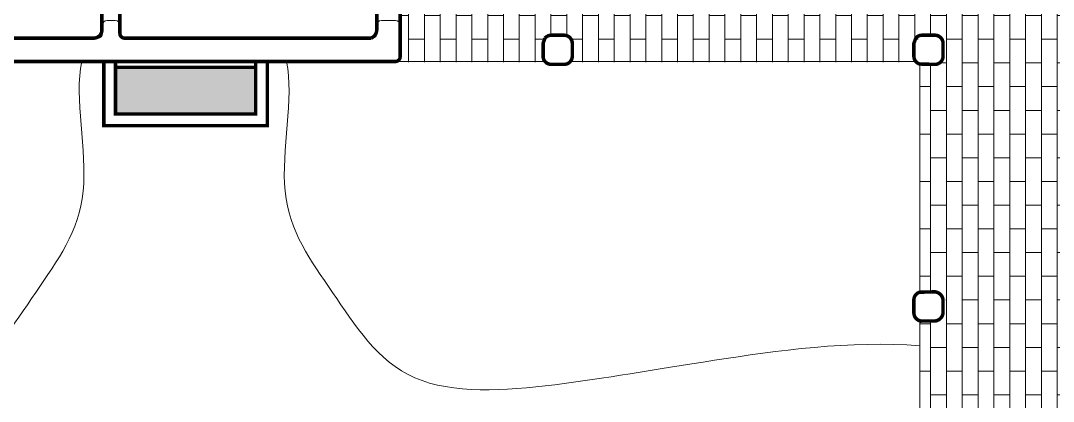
# Model space of a CAD drawing. Header units: metres. Extents: x 8 to 2416, y -346 to 476.
# Drawn here: x 130.87 to 139.71, y -230.53 to -227.27 of the extents above; entities that cross this region are included whole.
import ezdxf

# ---------------------------------------------------------------- set-up
doc = ezdxf.new("R2010")
doc.units = ezdxf.units.M
doc.linetypes.add('0', pattern=[0])
doc.layers.get('0').update_dxf_attribs({"color": 250, "linetype": '0', "lineweight": 20})
for name, color, linetype, lineweight in [('A-WALL', 250, 'Continuous', 20), ('baños', 140, 'Continuous', 0), ('piso', 253, 'Continuous', 0)]:
    doc.layers.add(name, color=color, linetype=linetype, lineweight=lineweight)
doc.layers.add('hatch piso', color=253, linetype='Continuous', lineweight=0, transparency=0.7)
doc.layers.add('REVESTIMIENTO EXTERIOR', color=7, linetype='Continuous', lineweight=5, true_color=0xffdebd)

# ---------------------------------------------------------------- blocks, each defined once
blk = doc.blocks.new('PL BASE 1N NASAS 09')
at = {"layer": 'A-WALL'}
for p, q in [((-110.2311, -40.9397), (-110.2311, -41.0097)), ((-110.1211, -40.8997), (-110.1911, -40.8997)), ((-110.0811, -40.9397), (-110.0811, -41.0097)), ((-107.8811, -40.9397), (-107.8811, -41.0097)), ((-107.7211, -40.8997), (-107.8411, -40.8997)), ((-107.6811, -40.9397), (-107.6811, -41.2097)), ((-107.8811, -40.9697), (-107.8811, -40.9797)), ((-110.2711, -41.0497), (-112.399, -41.0497)), ((-107.9211, -41.0497), (-110.0411, -41.0497)), ((-107.7211, -41.2497), (-112.4011, -41.2497))]:
    blk.add_line(p, q, dxfattribs=at)
for points in [[(-106.3867, -41.2748), (-106.2767, -41.2748, 0.414214), (-106.2067, -41.2048), (-106.2067, -41.0948, 0.414214), (-106.2767, -41.0248), (-106.3867, -41.0248, 0.414214), (-106.4567, -41.0948), (-106.4567, -41.2048, 0.414214)], [(-103.2111, -41.2748), (-103.1011, -41.2748, 0.414214), (-103.0311, -41.2048), (-103.0311, -41.0948, 0.414214), (-103.1011, -41.0248), (-103.2111, -41.0248, 0.414214), (-103.2811, -41.0948), (-103.2811, -41.2048, 0.414214)], [(-103.2111, -43.4747), (-103.1011, -43.4747, 0.414214), (-103.0311, -43.4047), (-103.0311, -43.2947, 0.414214), (-103.1011, -43.2247), (-103.2111, -43.2247, 0.414214), (-103.2811, -43.2947), (-103.2811, -43.4047, 0.414214)]]:
    blk.add_lwpolyline(points, format="xyb", close=True, dxfattribs=at)
for centre, start, end in [((-110.1911, -40.9397), 90, 180), ((-110.1211, -40.9397), 360, 90), ((-107.8411, -40.9397), 90, 180), ((-107.7211, -40.9397), 0, 90), ((-110.2711, -41.0097), 270, 0), ((-110.0411, -41.0097), 180, 270), ((-107.9211, -41.0097), 270, 0), ((-107.7211, -41.2097), 270, 0)]:
    blk.add_arc(centre, 0.04, start, end, dxfattribs=at)
at = {"layer": 'piso'}
for p, q in [((-107.6811, -39.9097), (-107.6811, -40.9397)), ((-107.7211, -41.2497), (-106.4365, -41.2497)), ((-106.2269, -41.2497), (-103.2647, -41.2497)), ((-103.2311, -41.2676), (-103.2311, -43.2313)), ((-103.2311, -43.462), (-103.2311, -47.0178))]:
    blk.add_line(p, q, dxfattribs=at)
blk = doc.blocks.new('PL MUEBLES 1N NASAS 09')
at = {"layer": 'hatch piso'}
h = blk.add_hatch(dxfattribs=at)
h.set_pattern_fill('AR-BRSTD', color=256, scale=0.002, angle=-90)
h.set_pattern_definition([(270, (-8.74588, 232.01007), (0.1354836, -2e-17), []), (0, (-8.74588, 232.01007), (0.1354836, 0.2032), [0.1354836, -0.1354836])])
edge = h.paths.add_edge_path()
edge.add_line((62.3305, 47.1481), (63.2305, 47.1481))
edge.add_line((63.2305, 47.1481), (63.2305, 48.4481))
edge.add_line((63.2305, 48.4481), (56.5331, 48.4481))
edge.add_line((56.5331, 48.4481), (56.5331, 48.2731))
edge.add_line((56.5331, 48.2731), (56.3831, 48.2731))
edge.add_line((56.3831, 48.2731), (56.3831, 48.4536))
edge.add_line((56.3831, 48.4536), (54.5879, 48.4536))
edge.add_line((54.5879, 48.4536), (54.5879, 46.9481))
edge.add_line((54.5879, 46.9481), (55.8257, 46.9481))
edge.add_arc((55.8755, 46.9973), 0.07, 180, 224.67274, ccw=False)
edge.add_line((55.8055, 46.9973), (55.8055, 47.1073))
edge.add_arc((55.8755, 47.1073), 0.07, 90, 180, ccw=False)
edge.add_line((55.8755, 47.1773), (55.9855, 47.1773))
edge.add_arc((55.9855, 47.1073), 0.07, 0, 90, ccw=False)
edge.add_line((56.0555, 47.1073), (56.0555, 46.9973))
edge.add_arc((55.9855, 46.9973), 0.07, -44.67274, 0, ccw=False)
edge.add_line((56.0353, 46.9481), (59.0257, 46.9481))
edge.add_arc((59.0755, 46.9973), 0.07, 180, 224.67276, ccw=False)
edge.add_line((59.0055, 46.9973), (59.0055, 47.1073))
edge.add_arc((59.0755, 47.1073), 0.07, 90, 180, ccw=False)
edge.add_line((59.0755, 47.1773), (59.1855, 47.1773))
edge.add_arc((59.1855, 47.1073), 0.07, 0, 90, ccw=False)
edge.add_line((59.2555, 47.1073), (59.2555, 46.9973))
edge.add_arc((59.1855, 46.9973), 0.07, -90, 0, ccw=False)
edge.add_line((59.1855, 46.9273), (59.0755, 46.9273))
edge.add_arc((59.0755, 46.9973), 0.07, 229.9948, 270, ccw=False)
edge.add_line((59.0305, 46.9437), (59.0305, 44.972))
edge.add_arc((59.0755, 44.9184), 0.07, 90, 130.0052, ccw=False)
edge.add_line((59.0755, 44.9884), (59.1855, 44.9884))
edge.add_arc((59.1855, 44.9184), 0.07, 0, 90, ccw=False)
edge.add_line((59.2555, 44.9184), (59.2555, 44.8084))
edge.add_arc((59.1855, 44.8084), 0.07, -90, 0, ccw=False)
edge.add_line((59.1855, 44.7384), (59.0755, 44.7384))
edge.add_arc((59.0755, 44.8084), 0.07, 229.9948, 270, ccw=False)
edge.add_line((59.0305, 44.7548), (59.0305, 41.172))
edge.add_arc((59.0755, 41.1184), 0.07, 90, 130.0052, ccw=False)
edge.add_line((59.0755, 41.1884), (59.1855, 41.1884))
edge.add_arc((59.1855, 41.1184), 0.07, 0, 90, ccw=False)
edge.add_line((59.2555, 41.1184), (59.2555, 41.0084))
edge.add_arc((59.1855, 41.0084), 0.07, -90, 0, ccw=False)
edge.add_line((59.1855, 40.9384), (59.0755, 40.9384))
edge.add_arc((59.0755, 41.0084), 0.07, 180, 270, ccw=False)
edge.add_line((59.0055, 41.0084), (59.0055, 41.1184))
edge.add_arc((59.0755, 41.1184), 0.07, 149.84805, 180, ccw=False)
edge.add_line((59.0149, 41.1535), (56.0391, 41.1535))
edge.add_arc((55.9855, 41.1085), 0.07, 0, 40.0052, ccw=False)
edge.add_line((56.0555, 41.1085), (56.0555, 40.9985))
edge.add_arc((55.9855, 40.9985), 0.07, -90, 0, ccw=False)
edge.add_line((55.9855, 40.9285), (55.8755, 40.9285))
edge.add_arc((55.8755, 40.9985), 0.07, 180, 270, ccw=False)
edge.add_line((55.8055, 40.9985), (55.8055, 41.1085))
edge.add_arc((55.8755, 41.1085), 0.07, 139.9948, 180, ccw=False)
edge.add_line((55.8219, 41.1535), (50.4363, 41.1535))
edge.add_arc((50.3827, 41.1085), 0.07, 0, 40.0052, ccw=False)
edge.add_line((50.4527, 41.1085), (50.4527, 40.9985))
edge.add_arc((50.3827, 40.9985), 0.07, -90, 0, ccw=False)
edge.add_line((50.3827, 40.9285), (50.2727, 40.9285))
edge.add_arc((50.2727, 40.9985), 0.07, 180, 270, ccw=False)
edge.add_line((50.2027, 40.9985), (50.2027, 41.1085))
edge.add_arc((50.2727, 41.1085), 0.07, 139.9948, 180, ccw=False)
edge.add_line((50.2191, 41.1535), (46.4305, 41.1535))
edge.add_line((46.4305, 41.1535), (46.4305, 40.9535))
edge.add_line((46.4305, 40.9535), (44.3305, 40.9535))
edge.add_line((44.3305, 40.9535), (44.3305, 39.3536))
edge.add_line((44.3305, 39.3536), (47.8305, 39.3536))
edge.add_line((47.8305, 39.3536), (47.8305, 38.9536))
edge.add_line((47.8305, 38.9536), (62.3305, 38.9536))
edge.add_line((62.3305, 38.9536), (62.3305, 47.1481))
at = {"layer": 'baños'}
blk.add_blockref('PL BASE 1N NASAS 09', (162.2615, 88.2033), dxfattribs=at)

msp = doc.modelspace()

# ---------------------------------------------------------------- hatches: boundary and pattern name
at = {"layer": 'piso', "transparency": 33554554}
h = msp.add_hatch(color=256, dxfattribs=at)
h.set_gradient(color1=(122, 175, 223), color2=(173, 221, 247), rotation=90)
h.paths.add_polyline_path([(132.13494, -227.66564), (131.67942, -227.66564), (131.67942, -228.06564), (132.13494, -228.06564)])
h.paths.add_polyline_path([(132.87942, -227.66564), (132.13494, -227.66564), (132.13494, -228.06564), (132.87942, -228.06564)])

# ---------------------------------------------------------------- linework, layer by layer
msp.add_line((131.67942, -227.66564), (132.87942, -227.66564))
msp.add_lwpolyline([(131.57942, -228.16564), (132.97942, -228.16564), (132.97942, -227.61564), (131.57942, -227.61564)], close=True)
msp.add_lwpolyline([(131.67942, -227.61564), (131.67942, -228.06564), (132.87942, -228.06564), (132.87942, -227.61564)])
for points in [[(125.96706, -230.05346), (126.55502, -230.00615), (127.8414, -230.18413), (129.07537, -230.40941), (130.41674, -230.49764), (131.00153, -229.56148), (131.55121, -228.83392), (131.32322, -227.92606), (131.39001, -227.61564)], [(138.56706, -230.05346), (137.97911, -230.00615), (136.69273, -230.18413), (135.45876, -230.40941), (134.11739, -230.49764), (133.5326, -229.56148), (132.98292, -228.83392), (133.21091, -227.92606), (133.14412, -227.61564)]]:
    msp.add_open_spline(points, degree=3)
at = {"layer": 'REVESTIMIENTO EXTERIOR', "const_width": 0.03}
for points in [[(127.36706, -221.88564, -0.4142136), (127.43706, -221.81564), (131.49297, -221.81564, -0.4142136), (131.56297, -221.88564), (131.56297, -227.34564, -0.4142136), (131.49297, -227.41564), (127.43706, -227.41564, -0.4142136), (127.36706, -227.34564)], [(131.75707, -227.41564), (133.86704, -227.41564, 0.304129), (133.91707, -227.34564), (133.91707, -225.58564), (133.91707, -225.51564), (131.78707, -225.51564), (131.71707, -225.51564), (131.71707, -227.37564, 0.4142136)]]:
    msp.add_lwpolyline(points, format="xyb", close=True, dxfattribs=at)
for points in [[(134.11707, -225.51564), (134.11707, -227.57564, -0.4142136), (134.07707, -227.61564)], [(135.35782, -227.61564, -0.1761768), (135.34146, -227.57068), (135.34146, -227.46068), (135.35788, -227.41564, -0.2214941), (135.41146, -227.39068), (135.52146, -227.39068, -0.4098412), (135.59146, -227.45963), (135.59146, -227.57068, -0.1761768), (135.57511, -227.61564)], [(138.52838, -227.60907, -0.1290782), (138.51706, -227.57068), (138.51706, -227.46068), (138.53348, -227.41564, -0.2214942), (138.58706, -227.39068), (138.69706, -227.39068, -0.4142136), (138.76706, -227.46068)], [(138.76706, -227.46068), (138.76706, -227.57068, -0.4142136), (138.69706, -227.64068), (138.56706, -227.63776)], [(135.35782, -227.61564, 0.2218475), (135.41146, -227.64068), (135.52146, -227.64068, 0.2218475), (135.57511, -227.61564)], [(138.5275, -227.60745, 0.1792589), (138.56706, -227.63776)], [(138.56706, -229.59351, 0.3316793), (138.51706, -229.66059), (138.51706, -229.77059, 0.3822856), (138.58219, -229.84152)], [(138.56706, -229.59351), (138.69706, -229.59059, -0.3599663), (138.76706, -229.66059), (138.76706, -229.77059, -0.362486), (138.69706, -229.84059), (138.58981, -229.84059, -0.027057), (138.56706, -229.84131)]]:
    msp.add_lwpolyline(points, format="xyb", dxfattribs=at)
at = {"layer": 'REVESTIMIENTO EXTERIOR', "color": 30, "true_color": 0xf8991e, "const_width": 0.03}
msp.add_lwpolyline([(134.07707, -227.61564), (127.40706, -227.61564, 0.4142136), (127.36706, -227.65564)], format="xyb", dxfattribs=at)
for points in [[(131.57942, -227.61564), (131.57942, -228.16564), (132.97942, -228.16564), (132.97942, -227.61564)], [(131.67942, -227.61564), (131.67942, -228.06564), (132.87942, -228.06564), (132.87942, -227.61564)]]:
    msp.add_lwpolyline(points, dxfattribs=at)
at = {"layer": 'REVESTIMIENTO EXTERIOR', "const_width": 0.03}
msp.add_lwpolyline([(131.67942, -227.66564), (132.87942, -227.66564)], dxfattribs=at)
at = {"layer": 'REVESTIMIENTO EXTERIOR'}
for points in [[(125.96706, -230.05346), (126.55502, -230.00615), (127.8414, -230.18413), (129.07537, -230.40941), (130.41674, -230.49764), (131.00153, -229.56148), (131.55121, -228.83392), (131.32322, -227.92606), (131.39001, -227.61564)], [(138.56706, -230.05346), (137.97911, -230.00615), (136.69273, -230.18413), (135.45876, -230.40941), (134.11739, -230.49764), (133.5326, -229.56148), (132.98292, -228.83392), (133.21091, -227.92606), (133.14412, -227.61564)]]:
    msp.add_open_spline(points, degree=3, dxfattribs=at)

# ---------------------------------------------------------------- block references
msp.add_blockref('PL MUEBLES 1N NASAS 09', (79.53659, -274.56922))

doc.saveas('drawing.dxf')
